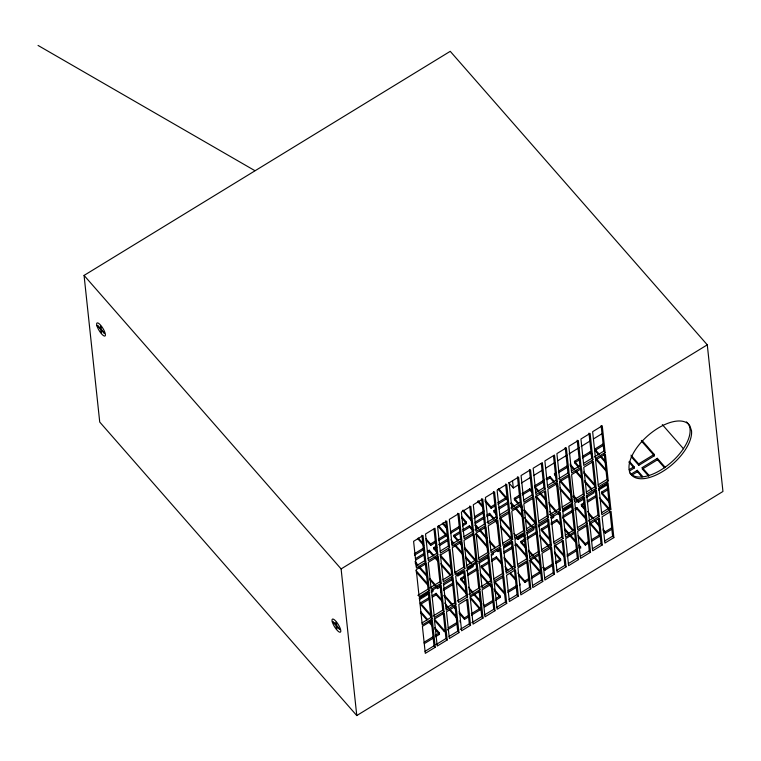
<?xml version="1.0" encoding="UTF-8"?>
<svg xmlns="http://www.w3.org/2000/svg" width="761" height="761" viewBox="0 0 761 761"><rect width="100%" height="100%" fill="white"/><g stroke="black" fill="none" stroke-linecap="round" stroke-linejoin="round"><path stroke-width="1.14" d="M84.062 275.415L450.236 51.329L707.283 344.838L722.95 491.473L356.776 715.559L99.729 422.051L84.062 275.415L341.109 568.924L356.776 715.559M341.109 568.924L707.283 344.838M508.614 482.617L513.314 487.982L518.374 484.881M521.418 483.016L530.541 477.432M533.585 475.568L542.707 469.984M545.742 468.129L554.864 462.545M557.908 460.681L567.031 455.097M569.057 453.86L579.197 447.658M581.223 446.412L590.346 440.838M593.39 438.973L602.512 433.39M474.921 516.519L483.996 510.964M414.336 553.761L423.944 547.872M494.973 505.941L491.121 508.291L490.969 506.855L494.821 504.505M497.704 502.736L506.35 497.447L498.721 488.733M435.615 542.431L430.716 545.428L430.564 543.991L435.463 540.995M438.393 539.197L446.222 534.412L438.536 525.632M459.501 526.298L450.683 531.692L450.835 533.128L459.654 527.734M462.441 524.5L466.36 522.103L461.746 516.824M474.065 518.574L483.149 513.019M414.488 555.188L423.135 549.899M497.856 504.172L506.503 498.883L506.35 497.447M438.545 540.633L446.374 535.849L446.222 534.412M462.602 525.937L466.522 523.53L466.36 522.103M415.449 558.66L424.324 553.228M427.273 551.421L429.252 550.213L433.875 555.501M457.884 541.071L454.051 536.695L453.898 535.259L459.739 531.692M462.65 529.903L469.461 525.737L473.294 530.113M474.921 522.341L483.73 516.957M486.66 515.159L489.589 513.361L494.203 518.631M496.429 514.693L494.117 512.048L493.965 510.612L495.934 509.404M498.893 507.597L507.758 502.165M544.105 480.058L534.384 486.003L538.988 491.264M546.056 478.869L549.946 476.481L554.541 481.742M556.12 476.871L554.588 475.121L554.427 473.684L556.386 472.486M558.346 471.287L567.145 465.903M578.455 467.197L574.593 462.793L574.441 461.356L579.378 458.341M582.327 456.533L590.213 451.711L591.763 453.47M437.042 552.505L433.979 549.014L433.827 547.578L436.728 545.799M438.669 544.61L447.392 539.273M518.289 504.134L514.465 499.758L514.312 498.322L520.124 494.764M522.065 493.585L529.818 488.838L532.11 491.463M598.774 454.878L594.95 450.502L594.798 449.066L603.511 443.73M415.601 560.096L424.476 554.664M427.435 552.857L429.404 551.649L429.252 550.213M475.083 523.777L484.852 517.784M486.812 516.595L489.742 514.797L489.589 513.361M494.117 512.048L496.086 510.84M499.045 509.033L507.91 503.601M558.498 472.724L568.277 466.74M574.593 462.793L579.53 459.777M582.479 457.97L590.365 453.137L590.213 451.711M433.979 549.014L436.89 547.235M439.791 545.456L447.544 540.71M454.051 536.695L459.891 533.119M462.802 531.34L469.613 527.173L469.461 525.737M514.465 499.758L520.277 496.201M522.217 495.011L529.97 490.274L529.818 488.838M543.287 482.084L534.536 487.44L538.369 491.815M547.178 479.706L550.098 477.918L549.946 476.481M594.95 450.502L603.663 445.166M416.124 565.937L424.638 560.724L421.917 535.249M428.062 558.641L436.595 553.418L433.989 529.085M440.115 551.154L448.372 546.103L445.67 520.809M451.901 544.105L460.557 538.807L457.818 513.228M463.896 536.705L472.41 531.492L469.689 506.017M474.883 529.989L484.367 524.186L481.637 498.693M486.964 522.474L496.143 516.862L493.442 491.577M499.663 514.874L508.319 509.575L505.589 483.986M510.726 508.044L520.182 502.26L517.451 476.786M523.606 500.167L532.129 494.954L529.409 469.461M535.658 492.681L543.915 487.63L541.328 463.497M547.435 485.642L556.091 480.343L553.485 455.925M558.488 478.812L567.944 473.028L565.223 447.554M571.368 470.935L579.901 465.722L577.18 440.229M583.43 463.449L591.678 458.398L588.976 433.114M594.246 456.99L603.863 451.111L601.133 425.523M449.627 547.53L440.457 553.152L437.632 526.707L446.802 521.095L449.627 547.53L448.372 546.103M497.399 518.298L488.229 523.91L485.404 497.475L494.574 491.863L497.399 518.298L496.143 516.862M545.171 489.066L535.991 494.679L533.166 468.243L542.346 462.631L545.171 489.066L543.915 487.63M592.943 459.834L583.763 465.447L580.938 439.011L590.117 433.399L592.943 459.834L591.678 458.398M425.894 562.16L416.438 567.953L413.594 541.318L423.049 535.525L425.894 562.16L424.638 560.724M437.851 554.855L428.376 560.657L425.523 534.003L434.997 528.21L437.851 554.855L436.595 553.418M461.813 540.243L452.196 546.132L449.332 519.383L458.95 513.494L461.813 540.243L460.557 538.807M473.665 532.928L464.21 538.712L461.366 512.086L470.821 506.293L473.665 532.928L472.41 531.492M485.623 525.623L476.139 531.425L473.294 504.771L482.769 498.969L485.623 525.623L484.367 524.186M509.585 511.012L499.958 516.9L497.104 490.151L506.721 484.262L509.585 511.012L508.319 509.575M521.437 503.696L511.982 509.48L509.138 482.845L518.593 477.061L521.437 503.696L520.182 502.26M533.385 496.391L523.91 502.184L521.066 475.539L530.541 469.737L533.385 496.391L532.129 494.954M557.347 481.78L547.73 487.668L544.876 460.919L554.493 455.03L557.347 481.78L556.091 480.343M569.209 474.464L559.754 480.248L556.9 453.613L566.355 447.829L569.209 474.464L567.944 473.028M581.157 467.159L571.682 472.952L568.838 446.307L578.312 440.505L581.157 467.159L579.901 465.722M605.119 452.548L595.502 458.426L592.638 431.687L602.265 425.799L605.119 452.548L603.863 451.111M442.997 579.749L451.625 574.479L448.885 548.919M454.869 572.557L463.668 567.173L460.919 541.49M490.769 550.517L499.387 545.237L496.657 519.687M502.64 543.325L511.44 537.941L508.69 512.258M538.541 521.285L547.159 516.006L544.553 491.616M549.432 514.683L559.202 508.709L556.586 484.186M586.312 492.053L594.931 486.774L592.201 461.214M598.184 484.852L606.974 479.478L604.234 453.794M417.875 595.349L428.062 589.119L425.285 563.159M429.917 587.901L439.887 581.804L437.252 557.157M466.569 565.547L475.834 559.887L473.057 533.918M478.688 558.06L487.658 552.562L484.9 526.745M514.341 536.315L523.606 530.645L520.828 504.686M526.45 528.828L535.43 523.33L532.671 497.513M562.113 507.083L571.368 501.413L568.6 475.454M574.222 499.587L583.202 494.098L580.443 468.281M452.881 575.906L443.302 581.775L440.448 555.054L450.017 549.195L452.881 575.906L451.625 574.479M464.923 568.61L455.154 574.593L452.281 547.739L462.051 541.756L464.923 568.61L463.668 567.173M500.643 546.674L491.073 552.543L488.21 525.822L497.789 519.953L500.643 546.674L499.387 545.237M512.695 539.378L502.926 545.352L500.053 518.507L509.822 512.524L512.695 539.378L511.44 537.941M548.415 517.442L538.836 523.302L535.982 496.591L545.561 490.721L548.415 517.442L547.159 516.006M560.467 510.146L550.688 516.12L547.825 489.266L557.594 483.292L560.467 510.146L559.202 508.709M596.186 488.21L586.607 494.07L583.754 467.349L593.333 461.489L596.186 488.21L594.931 486.774M608.229 480.904L598.46 486.888L595.597 460.034L605.366 454.06L608.229 480.904L606.974 479.478M429.318 590.555L419.13 596.786L416.229 569.647L426.417 563.406L429.318 590.555L428.062 589.119M441.142 583.23L431.173 589.337L428.291 562.341L438.26 556.243L441.142 583.23L439.887 581.804M477.09 561.323L466.902 567.554L464.001 540.415L474.189 534.174L477.09 561.323L475.834 559.887M488.914 553.998L478.945 560.106L476.063 533.109L486.032 527.012L488.914 553.998L487.658 552.562M524.862 532.082L514.674 538.322L511.773 511.173L521.96 504.943L524.862 532.082L523.606 530.645M536.686 524.767L526.717 530.874L523.825 503.877L533.803 497.78L536.686 524.767L535.43 523.33M572.633 502.85L562.446 509.09L559.544 481.941L569.732 475.711L572.633 502.85L571.368 501.413M584.458 495.535L574.479 501.642L571.597 474.645L581.575 468.538L584.458 495.535L583.202 494.098M419.254 598.213L429.033 592.229M430.992 591.031L441.123 584.848L443.977 611.578L434.379 617.456L431.516 590.717M443.311 583.563L453.071 577.523L455.934 604.272L446.307 610.16L443.454 583.411M464.495 571.968L457.713 576.115L457.561 574.679L463.373 571.121M467.254 568.752L473.066 565.195L473.218 566.631L466.436 570.779M478.65 561.808L488.895 555.606L491.749 582.346L482.141 588.224L479.287 561.485M503.649 546.56L510.498 542.374M523.796 534.308L517.88 537.932L518.041 539.359L524.938 535.145M526.755 532.5L536.657 526.374L539.52 553.114L529.913 558.993L527.059 532.253M538.046 525.423L548.614 519.059L551.468 545.808L541.851 551.696L538.988 524.947M550.641 517.718L553.551 515.939L553.704 517.375L551.763 518.555M563.016 510.174L571.768 504.819M586.084 496.115L596.386 489.818L599.24 516.567L589.623 522.465L586.76 495.706M598.365 488.676L607.24 483.245M629.185 469.651L634.037 466.683L629.442 461.442M654.203 454.374L654.355 455.81L638.793 465.332L638.641 463.896L654.203 454.374L641.932 440.362M419.406 599.639L429.185 593.656M431.145 592.467L433.095 591.268L432.942 589.832M478.802 563.245L488.524 557.29M491.444 555.511L493.385 554.322L493.233 552.886M496.4 549.832L497.932 551.592L499.891 550.393M503.801 547.996L511.63 543.211M538.198 526.859L547.891 520.933M563.169 511.611L571.92 506.255M576.886 500.576L578.417 502.336L584.286 498.74M586.246 497.551L594.065 492.757L593.913 491.33M629.337 471.088L634.189 468.12L634.037 466.683M429.832 579.806L437.556 588.614L440.514 586.807M443.473 585L452.338 579.568M526.907 533.937L533.813 529.713L533.651 528.277L524.396 517.699M598.517 490.113L607.392 484.681M431.297 616.743L420.5 604.415L420.348 602.978L429.204 597.556M432.162 595.749L436.091 593.342L441.494 599.506M443.425 588.862L453.261 582.831M503.792 551.915L512.638 546.503M514.607 545.295L516.576 544.086L527.373 556.415M525.737 548.129L521.104 542.85L520.952 541.413L524.89 538.997M526.859 537.799L536.695 531.777L536.857 533.214L527.012 539.235M584.553 509.423L581.471 505.903L581.318 504.467L584.267 502.669M587.226 500.862L596.082 495.44M609.304 502.393L601.59 493.594L601.437 492.158L607.345 488.543M465.475 585.057L460.871 579.796L460.719 578.37L464.619 575.982M467.539 574.194L476.31 568.819L477.851 570.569M549.803 540.186L541.356 530.55L541.204 529.114L548.025 524.938M550.945 523.149L556.795 519.563L561.409 524.824M630.46 474.493L637.28 470.317L642.655 476.453M490.778 578.246L481.39 567.535L481.237 566.098L489.304 561.161M491.321 559.925L496.362 556.843L501.841 563.092M562.731 516.224L572.814 510.051M574.831 508.824L576.848 507.587L585.456 517.413M648.619 476.167L642.36 469.023L642.208 467.587L657.333 458.331L665.152 467.264M443.577 590.289L453.413 584.267M521.104 542.85L525.042 540.434M601.59 493.594L608.477 489.38M420.5 604.415L429.356 598.993M432.315 597.185L436.243 594.779L436.091 593.342M460.871 579.796L464.771 577.409M467.692 575.62L476.472 570.255L476.31 568.819M503.944 553.352L512.8 547.93M541.356 530.55L548.177 526.374M551.107 524.576L556.947 521L556.795 519.563M581.471 505.903L584.419 504.096M587.378 502.289L596.234 496.876M631.582 475.33L637.433 471.744L637.28 470.317M481.39 567.535L488.448 563.207M491.473 561.361L496.514 558.27L496.362 556.843M562.883 517.661L572.966 511.487M574.983 510.25L577 509.023L576.848 507.587M642.36 469.023L657.485 459.768L657.333 458.331M457.266 601.038L466.303 595.502L463.734 571.444M506.036 571.188L514.075 566.27L511.382 541.071M553.808 541.956L561.846 537.038L559.154 511.839M601.58 512.724L609.618 507.806L606.926 482.598M433.123 616.02L442.721 610.141L439.991 584.572M480.885 586.788L490.493 580.909L487.763 555.34M529.618 556.966L538.265 551.677L535.525 526.108M577.39 527.734L586.027 522.446L583.297 496.866M422.013 622.936L430.954 617.466L428.205 591.668M446.013 608.134L454.678 602.836L451.939 577.247M468.795 594.312L478.726 588.234L475.967 562.436M493.784 578.902L502.441 573.604L499.711 548.015M517.556 564.472L526.498 559.002L523.863 534.374M541.556 549.67L550.213 544.372L547.482 518.783M565.328 535.24L574.27 529.761L571.511 503.972M588.358 521.028L597.984 515.14L595.254 489.551M467.568 596.938L458.522 602.474L455.706 576.125L464.752 570.588L467.568 596.938L466.303 595.502M515.33 567.706L506.293 573.242L503.478 546.893L512.514 541.356L515.33 567.706L514.075 566.27M563.102 538.474L554.056 544.01L551.24 517.661L560.286 512.124L563.102 538.474L561.846 537.038M610.874 509.242L601.827 514.769L599.012 488.429L608.058 482.893L610.874 509.242L609.618 507.806M503.706 575.04L494.079 580.928L491.216 554.179L500.843 548.291L503.706 575.04L502.441 573.604M587.292 523.882L577.685 529.751L574.831 503.021L584.429 497.142L587.292 523.882L586.027 522.446M432.21 618.902L422.279 624.981L419.397 598.013L429.337 591.934L432.21 618.902L430.954 617.466M479.982 589.67L470.051 595.749L467.168 568.781L477.099 562.702L479.982 589.67L478.726 588.234M527.754 560.438L517.822 566.517L514.94 539.549L524.871 533.471L527.754 560.438L526.498 559.002M575.525 531.197L565.594 537.276L562.712 510.317L572.643 504.239L575.525 531.197L574.27 529.761M433.304 636.596L424.229 642.151L424.381 643.587L433.456 638.032M435.321 635.359L439.354 632.895L434.655 627.53M507.739 591.05L516.814 585.494M588.377 543.23L585.342 545.076L585.19 543.639L588.215 541.794M591.24 539.939L600.315 534.384L590.146 522.769M493.442 601.609L484.671 606.974L484.519 605.547L493.29 600.172M496.22 598.384L500.12 595.996L493.975 588.985M566.955 555.092L576.695 549.128M578.645 547.939L580.595 546.74L579.064 544.99M448.191 627.863L457.047 622.441M469.451 616.381L464.524 619.397L464.372 617.961L468.31 615.554M471.268 613.747L480.124 608.324L470.098 596.881M528.828 580.044L524.89 582.45L524.738 581.014L529.656 578.008M531.625 576.8L540.481 571.387L530.455 559.934M552.886 565.328L545.009 570.141L544.857 568.705L552.733 563.891M555.682 562.084L560.6 559.069L554.436 552.029M612.263 528.981L605.375 533.195L605.223 531.768L612.11 527.554M435.473 636.795L439.506 634.332L439.354 632.895M507.891 592.477L516.966 586.921M591.402 541.375L600.477 535.82L600.315 534.384M447.363 629.899L457.199 623.877M471.42 615.183L480.277 609.761L480.124 608.324M495.392 600.41L500.272 597.433L500.12 595.996M531.777 578.236L540.633 572.814L540.481 571.387M555.834 563.52L560.762 560.505L560.6 559.069M567.107 556.529L576.857 550.564M460.329 629.347L469.299 623.858L466.731 599.858M509.099 599.506L517.061 594.626L514.379 569.475M556.862 570.274L564.833 565.394L562.151 540.243M604.634 541.033L612.605 536.163L609.913 511.012M449.057 636.481L457.694 631.192L454.964 605.623M496.819 607.249L505.466 601.961L502.736 576.391M544.591 578.018L553.237 572.729L550.498 547.159M592.362 548.786L601.009 543.497L598.393 519.088M425.038 651.311L433.998 645.823L431.24 620.015M435.967 644.643L445.965 638.517L443.206 612.681M471.81 622.688L481.77 616.591L479.011 590.783M484.738 614.793L493.737 609.285L491.102 584.629M520.581 592.848L529.542 587.359L526.783 561.551M532.51 585.561L541.509 580.053L538.74 554.217M568.343 563.616L577.314 558.127L574.555 532.31M580.272 556.329L589.271 550.821L586.512 524.985M470.555 625.295L461.585 630.783L458.778 604.491L467.739 599.002L470.555 625.295L469.299 623.858M518.317 596.063L509.356 601.551L506.55 575.259L515.511 569.77L518.317 596.063L517.061 594.626M566.089 566.831L557.128 572.32L554.312 546.018L563.283 540.538L566.089 566.831L564.833 565.394M613.861 537.599L604.9 543.078L602.084 516.786L611.054 511.306L613.861 537.599L612.605 536.163M458.95 632.629L449.351 638.508L446.488 611.768L456.096 605.899L458.95 632.629L457.694 631.192M506.721 603.397L497.123 609.276L494.26 582.536L503.868 576.657L506.721 603.397L505.466 601.961M554.493 574.165L544.886 580.044L542.032 553.304L551.639 547.425L554.493 574.165L553.237 572.729M602.265 544.933L592.657 550.802L589.804 524.072L599.402 518.193L602.265 544.933L601.009 543.497M435.263 647.259L425.294 653.357L422.412 626.37L432.372 620.282L435.263 647.259L433.998 645.823M447.221 639.953L437.223 646.07L434.341 619.064L444.338 612.947L447.221 639.953L445.965 638.517M483.026 618.027L473.066 624.125L470.184 597.138L480.143 591.04L483.026 618.027L481.77 616.591M494.992 610.722L484.995 616.838L482.103 589.832L492.11 583.716L494.992 610.722L493.737 609.285M530.798 588.795L520.838 594.893L517.956 567.906L527.915 561.808L530.798 588.795L529.542 587.359M542.764 581.49L532.767 587.606L529.875 560.6L539.872 554.474L542.764 581.49L541.509 580.053M578.569 559.563L568.61 565.661L565.727 538.674L575.687 532.576L578.569 559.563L577.314 558.127M590.536 552.258L580.529 558.374L577.647 531.359L587.644 525.242L590.536 552.258L589.271 550.821M38.05 45.441L254.859 170.645M662.317 424.609L683.454 448.743M641.314 440.923L654.355 455.81M657.485 459.768L664.524 467.806M642.208 467.587L649.247 475.625M630.974 455.145L638.641 463.896M631.126 456.571L638.793 465.332M628.824 462.003L634.189 468.12M637.433 471.744L642.046 477.004M594.798 449.066L599.383 454.317M600.914 456.067L605.509 461.309M600.305 456.629L605.67 462.745M596.386 458.759L606.422 470.212M590.365 453.137L591.915 454.907M595.768 459.311L605.804 470.764M574.441 461.356L579.073 466.645M583.706 471.934L595.283 485.147M601.437 492.158L609.152 500.966M583.858 473.371L595.435 486.583M570.075 464.105L574.688 469.375M576.229 471.135L581.613 477.28M584.686 480.79L591.601 488.695M599.373 497.475L609.399 508.928M570.227 465.542L574.07 469.937M575.611 471.687L581.765 478.717M584.838 482.227L591.754 490.122M600.296 499.796L608.781 509.48M597.984 515.14L599.24 516.567M554.427 473.684L555.968 475.444M560.581 480.705L571.349 492.995M573.651 495.63L578.265 500.9L578.417 502.336M581.318 504.467L585.171 508.871M587.492 511.516L593.656 518.555M595.197 520.315L599.05 524.719M602.912 529.123L605.223 531.768M559.963 481.266L571.501 494.431M573.033 496.191L575.345 498.826M588.415 513.827L592.267 518.231M594.579 520.876L599.211 526.155M603.064 530.56L605.375 533.195M556.082 483.492L557.613 485.242M559.915 487.868L572.186 501.88M550.098 477.918L553.932 482.293M555.463 484.053L557.765 486.679M560.067 489.304L570.798 501.566M577 509.023L586.389 519.744M589.518 523.311L600.477 535.82M562.503 517.737L574.241 531.14M578.151 535.601L585.19 543.639M540.519 493.014L545.884 499.14M548.957 502.64L556.624 511.402M563.444 520.067L572.833 530.788M578.303 537.038L585.342 545.076M539.91 493.566L546.037 500.576M549.109 504.077L556.015 511.963M535.934 495.83L546.655 508.072M549.718 511.563L552.02 514.189M564.472 528.334L569.085 533.594M570.617 535.344L575.991 541.48M529.97 490.274L532.262 492.89M535.325 496.391L546.807 509.509M556.947 521L561.561 526.26M564.633 529.77L575.373 542.041M578.446 545.551L580.748 548.177L580.595 546.74M514.312 498.322L518.907 503.573M520.438 505.314L521.97 507.064M524.262 509.689L534.983 521.932M541.204 529.114L549.651 538.759M555.016 544.895L564.234 555.416M519.82 505.875L521.352 507.625M523.654 510.25L535.906 524.234M554.408 545.447L564.386 556.843M550.213 544.372L551.468 545.808M511.278 502.726L514.36 506.246M515.91 508.006L522.084 515.064M539.787 535.297L549.033 545.865M510.66 503.278L513.742 506.797M515.292 508.567L522.236 516.491M525.318 520.02L530.721 526.184M539.939 536.733L548.424 546.417M549.965 548.177L551.506 549.937M554.588 553.466L559.991 559.63M498.113 489.294L506.503 498.883M538.265 551.677L539.52 553.114M484.871 499.891L490.969 506.855M493.965 510.612L495.506 512.372M500.139 517.661L510.935 529.998M514.027 533.528L516.338 536.163M520.952 541.413L525.585 546.693M528.667 550.213L533.29 555.501M534.831 557.261L540.234 563.425M543.316 566.945L544.857 568.705M485.023 501.318L491.121 508.291M499.52 518.212L511.088 531.435M516.491 537.599L518.041 539.359M528.819 551.649L532.671 556.053M534.212 557.813L539.616 563.977M542.698 567.497L545.009 570.141M495.744 520.391L497.285 522.141M500.358 525.651L511.887 538.826M478.193 500.795L482.883 506.16M526.755 556.966L516.729 545.523L516.576 544.086M529.837 560.496L540.633 572.814M489.742 514.797L493.594 519.183M495.126 520.943L497.437 523.578M500.51 527.088L511.278 539.378M477.566 501.337L483.045 507.597M463.069 510.06L470.888 518.992L471.04 520.429L462.431 510.602M475.482 524.69L478.564 528.201M480.096 529.96L487.021 537.865M489.323 540.5L495.478 547.52M503.915 557.242L512.4 566.935M517.803 573.09L524.738 581.014M474.874 525.252L477.946 528.762M479.487 530.522L486.403 538.417M489.475 541.927L494.859 548.072M504.077 558.679L512.553 568.362M518.726 575.411L524.89 582.45M476.357 533.623L487.097 545.875M504.971 566.669L508.101 570.236M510.45 572.919L515.92 579.169M461.898 518.26L466.522 523.53M469.613 527.173L472.676 530.674M475.749 534.174L487.249 547.311M496.514 558.27L501.994 564.529M505.903 568.99L507.473 570.779M509.822 573.461L515.292 579.711M481.237 566.098L490.626 576.819M495.325 582.175L504.714 592.895L504.866 594.331L493.908 581.823M442.988 522.902L446.84 527.297M453.898 535.259L458.502 540.51M460.034 542.26L461.566 544.02M464.638 547.52L476.139 560.657M459.425 542.821L461.727 545.447M464.79 548.957L475.53 561.209M442.369 523.463L446.992 528.733M490.493 580.909L491.749 582.346M450.864 539.834L453.927 543.335M455.459 545.085L462.346 552.952M465.409 556.453L471.535 563.444M480.153 573.204L491.673 586.351M437.917 526.184L446.374 535.849M480.305 574.641L487.982 583.402M489.523 585.161L491.825 587.787M494.897 591.297L500.272 597.433M451.777 542.146L453.309 543.896M454.84 545.647L463.268 555.264M465.561 557.88L470.155 563.13M433.827 547.578L436.12 550.203M439.953 554.569L450.674 566.812M454.498 571.188L457.561 574.679M425.951 538.721L430.564 543.991M460.719 578.37L465.323 583.62M468.395 587.131L473 592.391M474.541 594.141L480.676 601.161M482.978 603.787L484.519 605.547M426.103 540.158L430.716 545.428M440.105 556.006L451.587 569.123M469.318 589.442L472.391 592.952M473.922 594.702L480.828 602.588M435.425 557.261L437.737 559.906M440.828 563.435L450.854 574.888M456.22 581.024L466.236 592.477M418.236 537.989L423.582 544.086M429.404 551.649L433.256 556.053M434.807 557.813L437.889 561.342M440.98 564.862L450.236 575.44M456.372 582.46L467.168 594.788M470.25 598.308L480.277 609.761M417.627 538.55L423.734 545.523M454.678 602.836L455.934 604.272M415.021 561.628L418.103 565.157M419.653 566.916L427.368 575.725M429.68 578.37L435.853 585.418M444.329 595.064L452.805 604.757M458.978 611.796L464.372 617.961M415.173 563.064L417.485 565.708M419.035 567.468L427.52 577.161M443.711 595.625L452.186 605.309M453.737 607.069L455.278 608.829M459.13 613.233L464.524 619.397M416.029 570.522L428.329 584.562M444.576 603.026L448.429 607.43M449.97 609.19L456.143 616.239M416.181 571.949L427.711 585.123M436.243 594.779L442.417 601.818M445.499 605.347L447.81 607.982M449.351 609.742L457.066 618.55M442.721 610.141L443.977 611.578M420.348 602.978L431.145 615.307M434.227 618.826L444.253 630.27L444.405 631.706L434.388 620.263M420.576 611.454L427.615 619.492M429.185 621.28L431.525 623.963M420.728 612.89L426.988 620.034M428.548 621.823L432.467 626.284M434.807 628.967L439.506 634.332M558.155 513.152L558.308 514.588M512.553 480.914L513.314 487.982M519.839 583.639L519.991 585.076M500.833 553.723L500.985 555.159M497.78 550.155L497.932 551.592M459.996 620.634L460.148 622.07M440.467 590.66L440.619 592.096M437.404 587.178L437.556 588.614M686.393 421.889A38.193 18.873 -41.2 0 1 672.163 461.546A38.193 18.873 -41.2 0 1 629.832 473.028M101.603 330.607L101.384 332.795L100.528 329.37L97.684 325.651L100.404 328.267L100.68 326.155L101.47 329.475L104.381 333.299L101.603 330.607M336.971 626.769L336.762 628.957L335.896 625.532L333.052 621.813L335.782 624.429L336.048 622.317L336.847 625.637L339.758 629.461L336.971 626.769M691.521 430.745L689.856 425.789A38.193 18.873 -41.2 0 0 638.46 445.537A38.193 18.873 -41.2 0 0 649.209 477.575A38.193 18.873 -41.2 0 0 691.521 430.745M96.913 325.765A7.658 2.188 58.5 0 0 104.466 336.086A7.658 2.188 58.5 0 0 101.717 326.574A7.658 2.188 58.5 0 0 96.913 325.765M332.291 621.927A7.658 2.188 58.5 0 0 339.834 632.248A7.658 2.188 58.5 0 0 337.094 622.736A7.658 2.188 58.5 0 0 332.291 621.927"/></g></svg>
